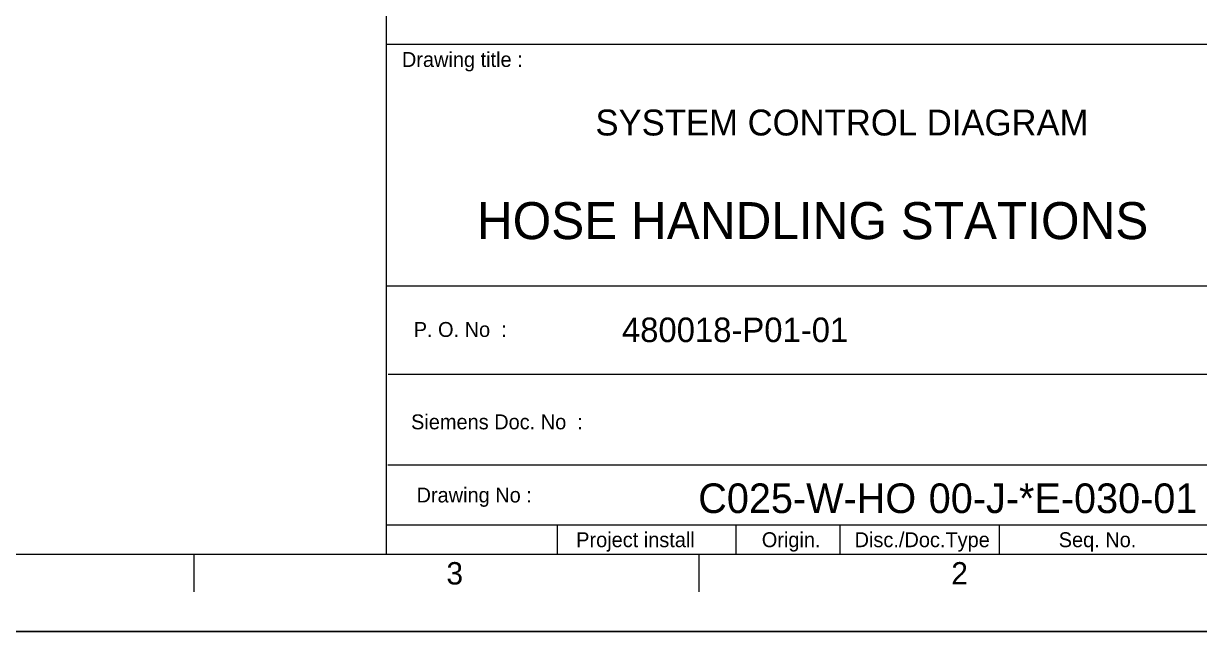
# Model space of a CAD drawing. Extents: x 0 to 841, y 0 to 594.
# Drawn here: x 599.8 to 758.6, y 0 to 82.1 of the extents above; entities that cross this region are included whole.
import ezdxf

# ---------------------------------------------------------------- set-up
doc = ezdxf.new("R2010")
doc.units = 0
for name, color, linetype in [('01-LIN-025-A', 7, 'Continuous'), ('02-LIN-025-B', 7, 'Continuous'), ('08-LIN-050-A', 7, 'Continuous'), ('09-LIN-050-B', 7, 'Continuous'), ('12-LIN-100-A', 7, 'Continuous')]:
    doc.layers.add(name, color=color, linetype=linetype)

msp = doc.modelspace()

# ---------------------------------------------------------------- linework, layer by layer
at = {"layer": '01-LIN-025-A'}
for p, q in [((648.82, 14.41), (829.29, 14.41)), ((695.95, 14.41), (695.95, 10.38)), ((695.95, 14.41), (695.95, 10.38)), ((709.98, 14.41), (709.98, 10.38)), ((731.53, 14.41), (731.53, 10.38)), ((622.78, 10.37), (622.78, 5.35)), ((690.94, 10.38), (690.94, 5.35))]:
    msp.add_line(p, q, dxfattribs=at)
for points in [[(829.29, 79.27), (648.87, 79.27)], [(788.56, 46.63), (648.82, 46.63)], [(789.34, 34.7), (649, 34.7)], [(829.27, 22.46), (648.97, 22.46)], [(671.89, 10.38), (671.89, 14.41)]]:
    msp.add_lwpolyline(points, dxfattribs=at)
at = {"layer": '08-LIN-050-A'}
msp.add_line((648.95, 10.38), (10.33, 10.38), dxfattribs=at)
msp.add_lwpolyline([(648.81, 84.23), (829.27, 84.23), (829.27, 10.41), (648.81, 10.41)], close=True, dxfattribs=at)
at = {"layer": '09-LIN-050-B'}
msp.add_lwpolyline([(0, 0), (841, 0), (841, 594), (0, 594)], close=True, dxfattribs=at)
at = {"layer": '12-LIN-100-A'}
msp.add_lwpolyline([(0, 594), (841, 594), (841, 0), (0, 0)], close=True, dxfattribs=at)

# ---------------------------------------------------------------- texts
at = {"layer": '01-LIN-025-A'}
for s, height, p in [('Drawing title :', 2.0135, (650.87, 76.26)), ('P. O. No  :', 2.0134, (652.46, 39.79)), ('480018-P01-01', 3.3134, (680.58, 39.09)), ('Siemens Doc. No  :', 2.0134, (652.11, 27.31)), ('Drawing No :', 2.0135, (652.85, 17.43)), ('Project install', 2.0135, (674.4, 11.39)), ('Origin.', 2.013, (699.46, 11.39)), ('Disc./Doc.Type', 2.0135, (711.99, 11.39)), ('Seq. No.', 2.013, (739.55, 11.39)), ('3', 3.02, (656.88, 6.35)), ('2', 3.02, (725.04, 6.35))]:
    msp.add_text(s, height=height, dxfattribs=at).set_placement(p)
at = {"layer": '02-LIN-025-B'}
for s, height, p in [('SYSTEM CONTROL DIAGRAM', 3.5, (677, 67)), ('HOSE HANDLING STATIONS', 5, (661, 53)), ('C025-W-HO', 4, (690.88, 16)), ('00-J-*E-030-01', 4, (722, 16))]:
    msp.add_text(s, height=height, dxfattribs=at).set_placement(p)

doc.saveas('drawing.dxf')
